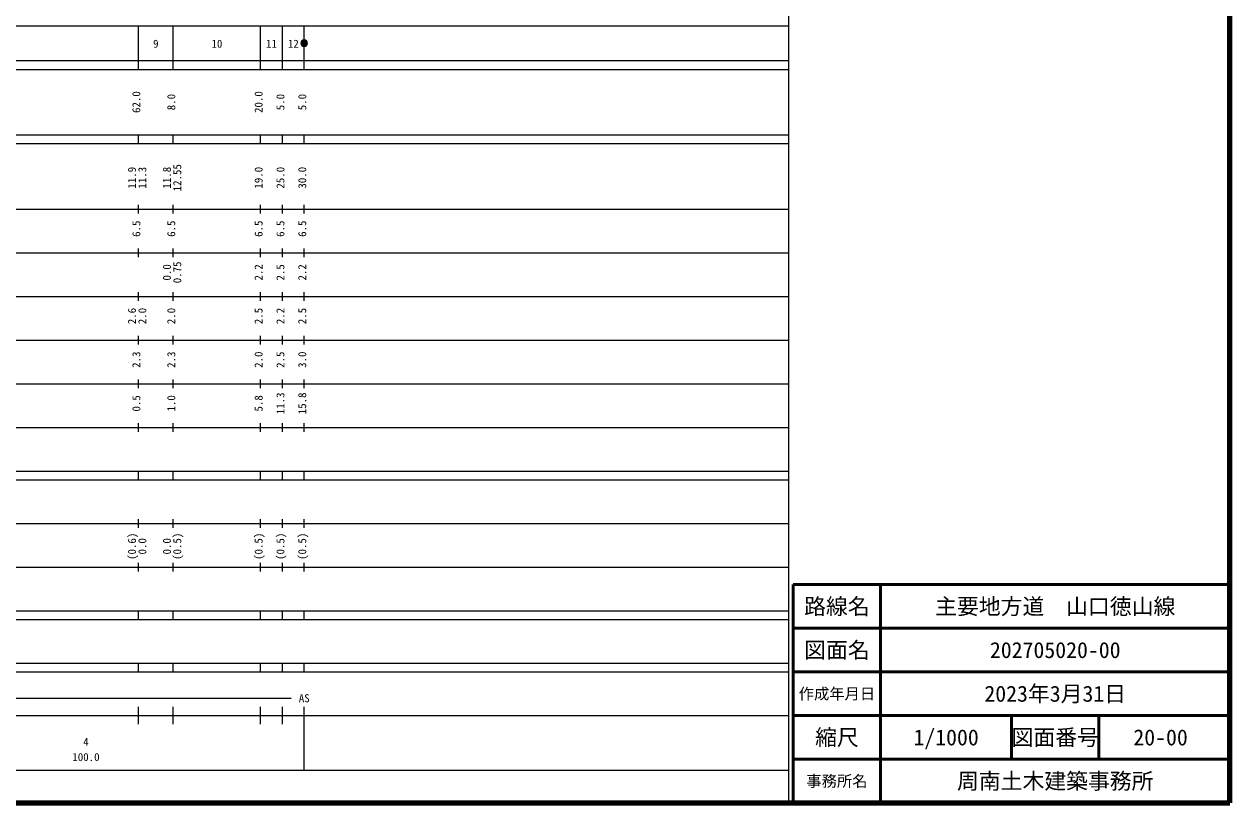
# Model space of a CAD drawing. Units: millimetres on the paper, enlarged 1000 times. Extents: x 40000 to 680000, y 20000 to 380000.
# Drawn here: x 403837 to 680000, y 20000 to 198357 of the extents above; entities that cross this region are included whole.
import ezdxf
from ezdxf.enums import TextEntityAlignment as Align

# ---------------------------------------------------------------- set-up
doc = ezdxf.new("R2010")
doc.units = ezdxf.units.MM
doc.header["$LTSCALE"] = 1000
for name, color, linetype, lineweight in [('M-TTL', 2, 'Continuous', 140), ('M-TTL-BAND', 7, 'Continuous', 25), ('M-TTL-FRAM', 2, 'Continuous', 50), ('M-TTL-LINE', 7, 'Continuous', 50)]:
    doc.layers.add(name, color=color, linetype=linetype, lineweight=lineweight)
doc.layers.add('M-TTL-TXT', color=7, linetype='Continuous')
doc.styles.add('ＭＳ ゴシック', font='')
doc.styles.get('ＭＳ ゴシック').set_extended_font_data('MS Gothic')

msp = doc.modelspace()

# ---------------------------------------------------------------- hatches: boundary and pattern name
at = {"layer": 'M-TTL-BAND'}
msp.add_hatch(color=256, dxfattribs=at).paths.add_polyline_path([(468750, 194000, 1), (467250, 194000, 1)])

# ---------------------------------------------------------------- linework, layer by layer
at = {"layer": 'M-TTL'}
for p, q in [((680000, 20000), (680000, 380000)), ((40000, 20000), (680000, 20000))]:
    msp.add_line(p, q, dxfattribs=at)
at = {"layer": 'M-TTL-BAND'}
for p, q in [((579000, 20000), (579000, 370000)), ((68000, 198000), (579000, 198000)), ((430000, 188000), (430000, 198000)), ((438000, 188000), (438000, 198000)), ((458000, 188000), (458000, 198000)), ((463000, 188000), (463000, 198000)), ((468000, 188000), (468000, 198000)), ((40000, 190000), (579000, 190000)), ((40000, 188000), (579000, 188000)), ((40000, 173000), (579000, 173000)), ((430000, 171000), (430000, 173000)), ((438000, 171000), (438000, 173000)), ((458000, 171000), (458000, 173000)), ((463000, 171000), (463000, 173000)), ((468000, 171000), (468000, 173000)), ((40000, 171000), (579000, 171000)), ((40000, 156000), (579000, 156000)), ((430000, 155000), (430000, 157000)), ((438000, 155000), (438000, 157000)), ((458000, 155000), (458000, 157000)), ((463000, 155000), (463000, 157000)), ((468000, 155000), (468000, 157000)), ((430000, 145000), (430000, 147000)), ((438000, 145000), (438000, 147000)), ((458000, 145000), (458000, 147000)), ((463000, 145000), (463000, 147000)), ((468000, 145000), (468000, 147000)), ((46000, 146000), (579000, 146000)), ((52000, 136000), (579000, 136000)), ((430000, 135000), (430000, 137000)), ((438000, 135000), (438000, 137000)), ((458000, 135000), (458000, 137000)), ((463000, 135000), (463000, 137000)), ((468000, 135000), (468000, 137000)), ((46000, 126000), (579000, 126000)), ((430000, 125000), (430000, 127000)), ((438000, 125000), (438000, 127000)), ((458000, 125000), (458000, 127000)), ((463000, 125000), (463000, 127000)), ((468000, 125000), (468000, 127000)), ((52000, 116000), (579000, 116000)), ((430000, 115000), (430000, 117000)), ((438000, 115000), (438000, 117000)), ((458000, 115000), (458000, 117000)), ((463000, 115000), (463000, 117000)), ((468000, 115000), (468000, 117000)), ((46000, 106000), (579000, 106000)), ((430000, 105000), (430000, 107000)), ((438000, 105000), (438000, 107000)), ((458000, 105000), (458000, 107000)), ((463000, 105000), (463000, 107000)), ((468000, 105000), (468000, 107000)), ((40000, 96000), (579000, 96000)), ((40000, 94000), (579000, 94000)), ((430000, 94000), (430000, 96000)), ((438000, 94000), (438000, 96000)), ((458000, 94000), (458000, 96000)), ((463000, 94000), (463000, 96000)), ((468000, 94000), (468000, 96000)), ((49000, 84000), (579000, 84000)), ((430000, 83000), (430000, 85000)), ((438000, 83000), (438000, 85000)), ((458000, 83000), (458000, 85000)), ((463000, 83000), (463000, 85000)), ((468000, 83000), (468000, 85000)), ((430000, 73000), (430000, 75000)), ((438000, 73000), (438000, 75000)), ((458000, 73000), (458000, 75000)), ((463000, 73000), (463000, 75000)), ((468000, 73000), (468000, 75000)), ((40000, 74000), (579000, 74000)), ((40000, 64000), (579000, 64000)), ((430000, 62000), (430000, 64000)), ((438000, 62000), (438000, 64000)), ((458000, 62000), (458000, 64000)), ((463000, 62000), (463000, 64000)), ((468000, 62000), (468000, 64000)), ((40000, 62000), (579000, 62000)), ((40000, 52000), (579000, 52000)), ((40000, 50000), (579000, 50000)), ((430000, 50000), (430000, 52000)), ((438000, 50000), (438000, 52000)), ((458000, 50000), (458000, 52000)), ((463000, 50000), (463000, 52000)), ((468000, 50000), (468000, 52000)), ((71000, 44000), (465000, 44000)), ((430000, 38000), (430000, 42000)), ((438000, 38000), (438000, 42000)), ((458000, 38000), (458000, 42000)), ((463000, 38000), (463000, 42000)), ((468000, 27500), (468000, 42000)), ((40000, 40000), (579000, 40000)), ((68000, 27500), (579000, 27500))]:
    msp.add_line(p, q, dxfattribs=at)
at = {"layer": 'M-TTL-BAND', "lineweight": 13}
msp.add_lwpolyline([(468750, 194000, 1), (467250, 194000, 1)], format="xyb", close=True, dxfattribs=at)
at = {"layer": 'M-TTL-FRAM'}
for p, q in [((680000, 70000), (580000, 70000)), ((580000, 70000), (580000, 20000))]:
    msp.add_line(p, q, dxfattribs=at)
at = {"layer": 'M-TTL-LINE'}
for p, q in [((600000, 70000), (600000, 20000)), ((680000, 60000), (580000, 60000)), ((680000, 50000), (580000, 50000)), ((680000, 40000), (580000, 40000)), ((630000, 40000), (630000, 30000)), ((650000, 40000), (650000, 30000)), ((680000, 30000), (580000, 30000))]:
    msp.add_line(p, q, dxfattribs=at)

# ---------------------------------------------------------------- texts
at = {"layer": 'M-TTL-BAND', "style": 'ＭＳ ゴシック'}
for s, p in [('9', (434000, 192405)), ('10', (448000, 192405)), ('11', (460500, 192405)), ('12', (465500, 192405)), ('AS', (468000, 42500)), ('4', (418000, 32523)), ('100.0', (418000, 29033))]:
    msp.add_text(s, height=1833, dxfattribs=at).set_placement(p, align=Align.BOTTOM_CENTER)
for s, p in [('62.0', (431000, 180500)), ('20.0', (459000, 180500)), ('8.0', (439000, 180500)), ('5.0', (464000, 180500)), ('5.0', (469000, 180500)), ('12.55', (440370, 163174)), ('11.9', (430000, 163174)), ('11.3', (432370, 163174)), ('11.8', (438000, 163174)), ('19.0', (459000, 163174)), ('25.0', (464000, 163174)), ('30.0', (469000, 163174)), ('6.5', (431000, 151500)), ('6.5', (439000, 151500)), ('6.5', (459000, 151500)), ('6.5', (464000, 151500)), ('6.5', (469000, 151500)), ('0.75', (440370, 141500)), ('0.0', (438000, 141500)), ('2.2', (459000, 141500)), ('2.5', (464000, 141500)), ('2.2', (469000, 141500)), ('2.6', (430000, 131500)), ('2.0', (432370, 131500)), ('2.0', (439000, 131500)), ('2.5', (459000, 131500)), ('2.2', (464000, 131500)), ('2.5', (469000, 131500)), ('2.3', (431000, 121500)), ('2.3', (439000, 121500)), ('2.0', (459000, 121500)), ('2.5', (464000, 121500)), ('3.0', (469000, 121500)), ('1.0', (439000, 111500)), ('5.8', (459000, 111500)), ('11.3', (464000, 111500)), ('15.8', (469000, 111500)), ('0.5', (431000, 111500)), ('(0.6)', (430000, 78764)), ('0.0', (432370, 78764)), ('0.0', (438000, 78764)), ('(0.5)', (440370, 78764)), ('(0.5)', (459000, 78764)), ('(0.5)', (464000, 78764)), ('(0.5)', (469000, 78764))]:
    msp.add_text(s, height=1833, rotation=90, dxfattribs=at).set_placement(p, align=Align.BOTTOM_CENTER)
at = {"layer": 'M-TTL-TXT', "style": 'ＭＳ ゴシック'}
for s, height, p in [('路線名', 3666, (590000, 65000)), ('路線名', 3666, (590000, 65000)), ('主要地方道\u3000山口徳山線', 3666, (640000, 65000)), ('図面名', 3666, (590000, 55000)), ('図面名', 3666, (590000, 55000)), ('202705020-00', 3666, (640000, 55000)), ('2023年3月31日', 3666, (640000, 45000)), ('作成年月日', 2566, (590000, 45000)), ('作成年月日', 2566, (590000, 45000)), ('縮尺', 3666, (590000, 35000)), ('縮尺', 3666, (590000, 35000)), ('1/1000', 3666, (615000, 35000)), ('図面番号', 3666, (640000, 35000)), ('図面番号', 3666, (640000, 35000)), ('20-00', 3666, (664125, 35000)), ('事務所名', 2566, (590000, 25000)), ('事務所名', 2566, (590000, 25000)), ('周南土木建築事務所', 3666, (640000, 25000))]:
    msp.add_text(s, height=height, dxfattribs=at).set_placement(p, align=Align.MIDDLE_CENTER)

doc.saveas('drawing.dxf')
